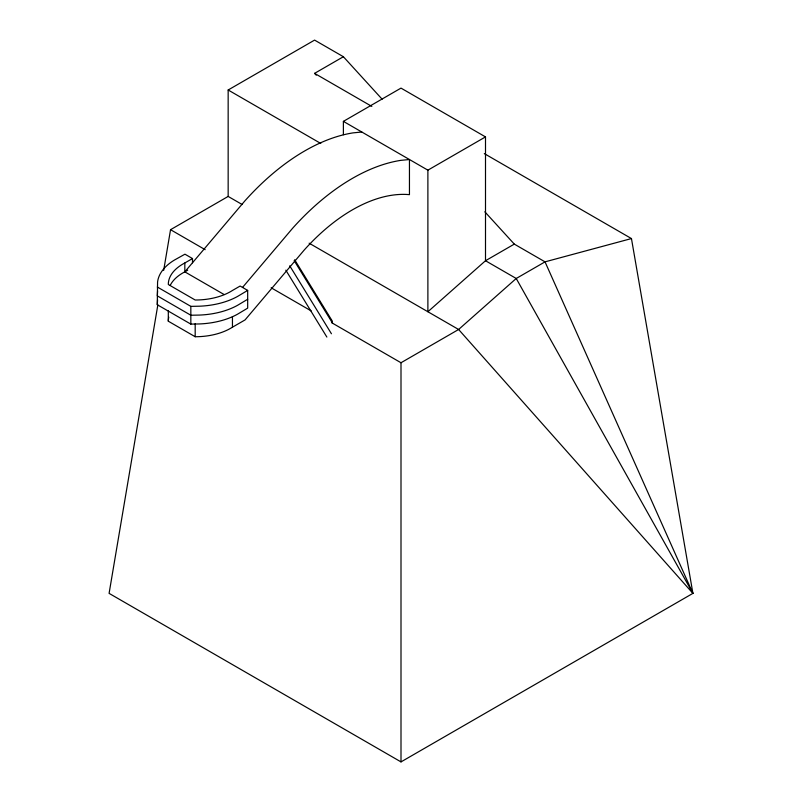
<?xml version="1.0" encoding="UTF-8"?>
<svg xmlns="http://www.w3.org/2000/svg" width="802" height="802" viewBox="0 0 802 802"><rect width="100%" height="100%" fill="white"/><g stroke="black" fill="none" stroke-linecap="round" stroke-linejoin="round"><path stroke-width="1.2" d="M192.5 258.545L184.821 262.976A49.945 28.832 0 0 0 168.31 284.489L195.187 300.008A49.945 28.832 0 0 0 232.45 290.474L240.129 286.043L247.678 290.404L247.678 308.138L237.562 314.183A60.822 35.108 0 0 1 199.417 323.948L190.836 324.108L157.292 304.74L157.573 282.053A60.822 35.108 0 0 1 174.485 260.028L184.951 254.184L192.5 258.545L192.5 262.775M157.573 290.915L157.292 295.868L190.836 315.236L199.417 315.076A60.822 35.108 0 0 0 237.562 305.311L247.678 299.266M157.292 304.74L157.573 299.788M157.844 304.9L109.092 593.37L401 761.9L692.908 593.37L631.455 238.565L484.308 153.613M163.678 270.374L170.545 229.693L228.159 196.43L242.194 204.54M170.214 285.382A49.945 28.832 0 0 1 184.821 271.848L244.941 200.821A199.337 115.087 -60 0 1 353.161 132.861L361.822 132.019M242.545 287.407L292.56 228.319A199.337 115.087 -60 0 1 400.789 160.36L409.451 159.518L409.451 194.655A160.791 92.831 -60 0 0 304.128 250.134L245.071 319.908L232.45 327.196A49.945 28.832 0 0 1 195.187 336.73L168.31 321.211L168.31 310.534M247.678 290.404L237.562 296.439A60.822 35.108 0 0 1 199.417 306.204L190.836 306.364L157.292 287.006M228.159 196.43L228.159 89.994L314.584 40.1L343.386 56.731L382.113 99.187M316.259 75.198L314.584 73.363L343.386 56.731M343.386 121.373L401 88.11L485.501 136.901L485.501 260.74L427.887 311.747L427.887 170.164L343.386 121.373L343.386 134.706M184.821 262.976L184.821 271.848L187.698 270.184M427.887 170.164L485.501 136.901M692.908 593.37L545.029 261.853L514.303 244.109L485.501 260.74L516.227 278.484L692.908 593.37L458.614 329.482L309.131 243.186M331.757 322.765L401 362.745L458.614 329.482L516.227 278.484L545.029 261.853L631.455 238.565M314.584 73.363L371.837 106.415M228.159 89.994L320.77 143.458M170.545 229.693L205.172 249.683M271.166 287.788L311.196 310.905M184.821 271.848L224.149 294.555M484.839 211.808L514.303 244.109M294.645 259.738L332.439 321.321M294.154 260.59L332.589 323.236M289.733 265.813L331.437 333.762M285.823 270.174L326.865 337.061M401 362.745L401 761.9M232.45 316.519L232.45 327.196M195.187 323.687L195.187 336.73M190.836 306.364L190.836 324.108M168.31 321.211A49.945 28.832 0 0 1 168.771 317.181"/></g></svg>
